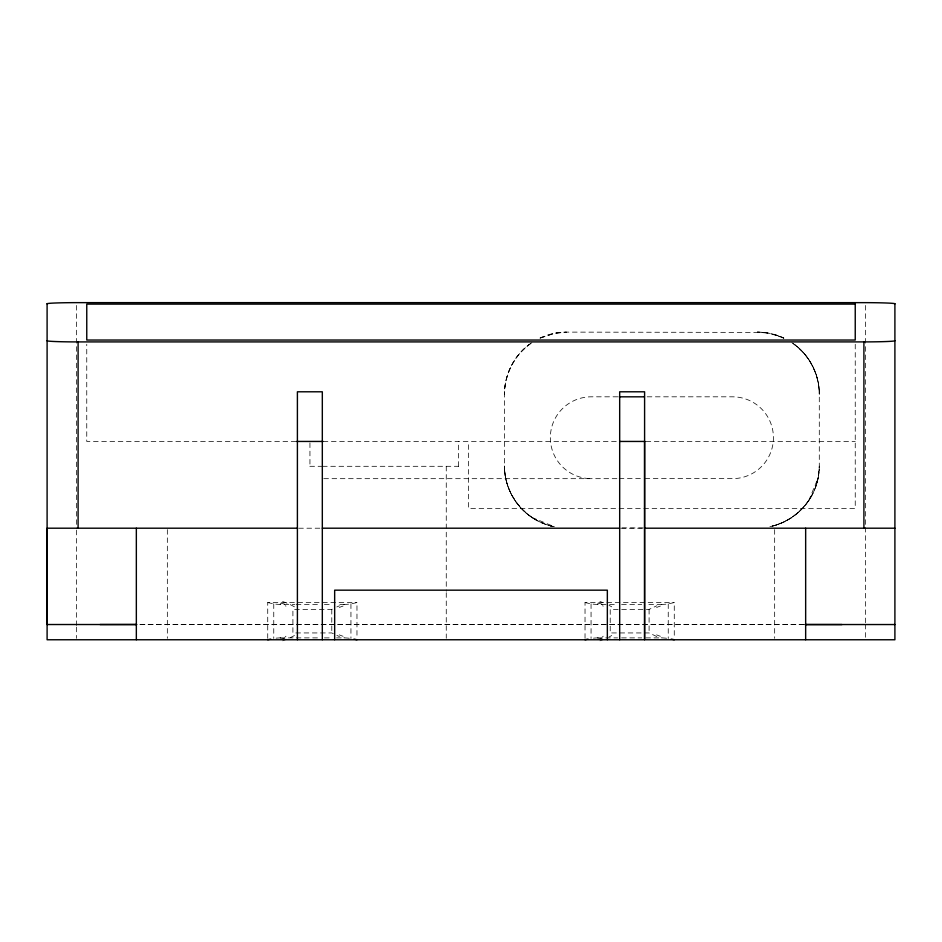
<?xml version="1.0" encoding="UTF-8"?>
<svg xmlns="http://www.w3.org/2000/svg" width="942" height="942" viewBox="0 0 942 942"><rect width="100%" height="100%" fill="white"/><g stroke="black" fill="none" stroke-linecap="round" stroke-linejoin="round"><path stroke-width="0.71" stroke-dasharray="4.71 3.53" d="M458.53 466.302L458.53 441.445M816.608 484L818.127 477.947L819.293 465.972L819.293 394.086C819.375 373.762 808.766 353.874 791.845 342.617M811.992 495.162C803.22 511.306 787.253 523.01 769.296 526.778C795.554 521.974 816.526 498.636 818.987 472.095M808.778 500.496L818.127 477.947M530.876 343.465C514.45 354.698 504.417 374.233 504.465 394.086L504.465 465.972C504.323 488.392 517.37 510.175 537.223 520.62M531.912 342.617C515.038 353.957 504.665 373.809 504.465 394.086A61.972 61.972 0 0 1 529.534 344.301M540.319 338.107L554.461 333.28L566.436 332.114L763.397 332.408M333.338 633.707L331.784 632.942L292.903 632.942L292.903 609.392L331.784 609.392L333.338 608.614M656.786 636.545L649.097 632.942L610.216 632.942L610.216 609.392L649.097 609.392L656.786 605.788M540.52 337.872L554.461 333.28L566.436 332.114A61.972 61.972 0 0 0 539.907 338.072M336.824 606.942L339.485 605.788M285.968 636.239L285.214 636.545M603.269 636.239L602.515 636.545M343.865 604.517L344.537 604.446A19.864 1.142 0 0 0 350.942 603.869L356.971 602.574L356.971 638.323M661.213 604.505L661.837 604.446A19.864 1.142 0 0 0 668.243 603.869L674.272 602.574L674.272 638.323M280.787 637.828L280.163 637.887A19.864 1.142 0 0 0 275.405 638.229M598.135 637.816L597.463 637.887A19.864 1.142 0 0 0 592.718 638.229M344.537 604.446L336.518 604.446M661.837 604.446L645.765 604.446M280.115 637.887L294.893 637.887M597.428 637.887L617.563 637.887M617.728 396.817L591.235 396.817A40.906 40.906 0 0 0 550.328 437.724A40.906 40.906 0 0 0 591.235 478.63M647.166 396.817L732.535 396.817A40.906 40.906 0 0 1 773.429 437.724A40.906 40.906 0 0 1 732.535 478.63L644.222 478.63M295.941 441.445L86.758 441.445L86.758 344.23M323.165 441.445L618.505 441.445M646.059 441.445L855.242 441.445M309.836 466.302L321.752 466.302M322.505 466.302L458.636 466.302M323.777 478.677L618.223 478.677M619.2 478.63L642.75 478.63M622.12 527.944L643.339 527.944M298.649 528.215L320.939 528.203M621.072 528.203L643.209 528.203M267.728 638.323L267.728 602.574L356.971 602.574M585.029 638.323L585.029 602.574L674.272 602.574M267.728 602.574L273.757 603.869A19.864 1.142 0 0 0 280.115 604.446L294.893 604.446M296.235 604.446L320.41 604.446M324.437 604.446L332.491 604.446M585.029 602.574L591.058 603.869A19.864 1.142 0 0 0 597.428 604.446L617.563 604.446M621.59 604.446L641.737 604.446M803.726 624.534L138.274 624.522L803.714 624.558M296.235 637.887L320.41 637.887M324.437 637.887L332.491 637.887M336.518 637.887L344.572 637.887A19.864 1.142 0 0 1 349.282 638.229M621.59 637.887L641.737 637.887M645.765 637.887L661.885 637.887A19.864 1.142 0 0 1 666.595 638.229M597.428 604.446L598.135 604.517M280.115 604.446L280.834 604.517M661.837 637.887L661.213 637.828M344.537 637.887L343.865 637.816M783.85 338.072A61.972 61.972 0 0 0 757.321 332.114L769.402 333.303L783.238 337.872M548.456 525.283L553.26 526.472M554.461 526.778C526.142 521.409 504.276 494.797 504.465 465.972A61.972 61.972 0 0 0 551.482 526.107M775.301 334.775L783.438 338.107M602.515 605.788L603.269 606.095M285.214 605.788L285.968 606.095M339.485 636.545L336.824 635.391M531.912 517.441L553.142 526.225M792.881 343.465C809.237 354.828 819.081 374.245 819.293 394.086A62.019 61.972 -77.5 0 0 794.236 344.301M865.604 305.455L865.604 525.977M865.604 527.39L865.604 622.898M865.604 624.311L865.604 638.358M855.242 344.254L855.242 508.374L468.515 508.374L468.515 441.445M774.665 529.604L774.665 638.37M668.243 603.869L668.243 638.464M649.097 609.392L649.097 632.942M591.058 603.869L591.058 638.464M446.261 466.302L446.261 591.246M446.261 592.718L446.261 638.287M350.942 603.869L350.942 638.464M331.784 609.392L331.784 632.942M309.942 442.905L309.942 466.302M273.757 603.869L273.757 638.464M167.335 529.604L167.335 638.37M76.396 305.455L76.396 528.792M76.396 530.193L76.396 625.712M76.396 627.113L76.396 638.358M794.33 344.372A61.972 61.972 0 0 1 819.293 394.086M772.275 526.107A61.972 61.972 0 0 0 819.293 465.972A62.019 61.948 90 0 1 772.369 526.083M551.388 526.083A61.972 61.972 56.4 0 1 504.465 465.972M757.321 332.126A62.019 61.972 -77.5 0 1 783.815 338.06M611.747 635.509A23.114 6.947 -29.1 0 1 609.027 636.957M602.951 639.7A23.114 6.947 -29.1 0 1 599.924 640.796M599.924 601.538A23.114 6.947 29.1 0 1 602.951 602.633M609.027 605.376A23.114 6.947 29.1 0 1 611.747 606.825M343.088 636.262A15.284 6.464 32.4 0 1 339.32 634.849M339.32 607.484A15.284 6.464 -32.4 0 1 343.088 606.071M602.385 637.969A15.284 8.855 -40.4 0 1 597.522 639.088M597.522 603.245A15.284 8.855 40.4 0 1 602.385 604.364M285.085 637.969A15.284 8.855 -40.4 0 1 280.21 639.088M294.446 635.509A23.114 6.947 -29.1 0 1 282.624 640.796M280.21 603.245A15.284 8.855 40.4 0 1 285.085 604.364M282.624 601.538A23.114 6.947 29.1 0 1 294.446 606.825M656.633 607.484A15.284 6.464 -32.4 0 1 660.401 606.071M660.401 636.262A15.284 6.464 32.4 0 1 656.633 634.849"/><path stroke-width="1.41" d="M644.587 441.445L644.587 639.759L644.599 391.79L619.683 391.79L619.683 639.759M267.728 639.759L270.743 639.112M585.029 639.759L588.043 639.112M47.112 340.733A30.992 1.166 0 0 0 78.092 341.911L863.908 341.899A30.992 1.166 0 0 0 894.888 340.733M619.2 396.817L644.222 396.817M296.73 441.445L323.165 441.445M619.801 441.445L644.964 441.445M297.401 528.203L47.1 528.203L47.1 624.522L136.814 624.522L100.029 624.546M322.317 528.203L619.683 528.203M644.587 528.203L894.9 528.203M805.198 624.534L894.9 624.546M805.186 624.558L841.96 624.558M671.257 639.112L674.272 639.759M353.957 639.112L356.971 639.759M894.9 303.795L894.9 639.759L47.1 639.759L47.1 303.795M863.908 341.899L863.908 528.203M805.657 528.203L805.657 639.759M607.343 639.759L607.343 590.175L334.657 590.175L334.657 639.759M322.317 639.759L322.317 391.79L297.401 391.79L297.401 639.759M136.343 528.203L136.343 639.759M78.092 341.899L78.092 528.203M895.006 303.795A30.556 1.154 0 0 0 865.592 302.653L76.396 302.641A30.556 1.154 0 0 0 46.994 303.795M855.242 304.113L86.758 304.113L86.758 340.038L855.242 340.038L855.242 304.113"/></g></svg>
